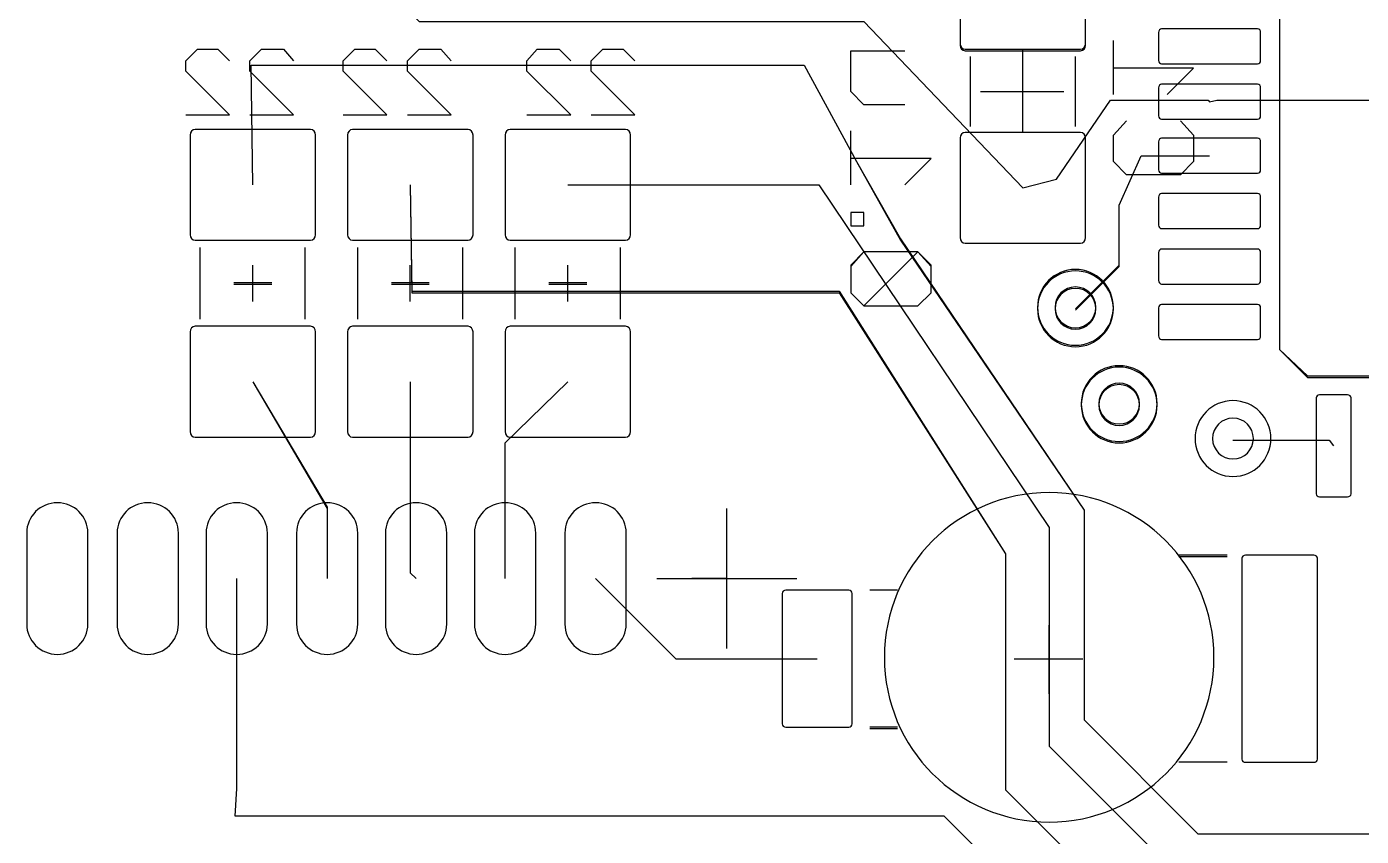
# Model space of a CAD drawing. Extents: x 82 to 212, y 79 to 137.
# Drawn here: x 160.05 to 179.42, y 114.18 to 125.93 of the extents above; entities that cross this region are included whole.
import ezdxf

# ---------------------------------------------------------------- set-up
doc = ezdxf.new("R2010")
doc.units = 0
doc.layers.add('Circuit_2013-04-18', color=7, linetype='CONTINUOUS')
doc.layers.add('Circuit_2013-08-08', color=7, linetype='CONTINUOUS')

msp = doc.modelspace()

# ---------------------------------------------------------------- linework, layer by layer
at = {"layer": 'Circuit_2013-04-18', "color": 6}
for points in [[(187.818889, 130.048), (187.416722, 130.450167), (178.632556, 130.450167), (178.230389, 130.048), (178.230389, 121.242667), (178.632556, 120.8405), (187.416722, 120.8405), (187.818889, 121.242667), (187.818889, 130.048)], [(173.743056, 124.481167), (173.743056, 125.497167)], [(175.267056, 124.481167), (175.267056, 125.497167)], [(162.567056, 121.687167), (162.567056, 122.703167)], [(164.091056, 121.687167), (164.091056, 122.703167)], [(164.853056, 121.687167), (164.853056, 122.703167)], [(166.377056, 121.687167), (166.377056, 122.703167)], [(167.139056, 121.687167), (167.139056, 122.703167)], [(168.663056, 121.687167), (168.663056, 122.703167)], [(177.468389, 118.237), (176.769889, 118.237)], [(170.208222, 117.4115), (170.208222, 117.9195), (169.700222, 117.9195)], [(172.684722, 117.750167), (172.282556, 117.750167)], [(177.277889, 116.7765), (177.277889, 116.7765)], [(172.684722, 115.739333), (172.282556, 115.739333)], [(177.468389, 115.2525), (176.769889, 115.2525)]]:
    msp.add_lwpolyline(points, dxfattribs=at)
at = {"layer": 'Circuit_2013-04-18', "color": 5}
for points in [[(161.551056, 128.164167), (163.583056, 128.164167), (165.742056, 126.005167), (172.197889, 126.005167), (174.505056, 123.592167), (174.991889, 123.719167), (175.775056, 124.862167), (177.193222, 124.862167), (177.214389, 124.841)], [(163.329056, 123.6345), (163.307889, 125.370167), (171.330056, 125.370167), (172.092056, 123.973167), (172.727056, 122.830167), (175.394056, 118.914333), (175.394056, 115.866333)], [(177.214389, 124.841), (177.320222, 124.862167), (183.014056, 124.862167)], [(175.267056, 121.814167), (175.902056, 122.449167), (175.902056, 123.338167), (176.219556, 124.057833), (177.214389, 124.057833)], [(165.615056, 123.6345), (165.636222, 122.068167), (171.838056, 122.068167), (174.251056, 118.279333), (174.251056, 114.850333), (176.875722, 112.225667), (180.812722, 112.225667)], [(167.901056, 123.6345), (171.541722, 123.6345), (174.886056, 118.660333), (174.886056, 115.485333), (176.791056, 113.580333), (183.119889, 113.580333), (183.119889, 112.310333)], [(163.329056, 120.777), (164.408556, 118.9355), (164.408556, 117.9195)], [(165.615056, 120.777), (165.615056, 118.004167), (165.699722, 117.9195)], [(166.990889, 117.9195), (166.990889, 119.888), (167.901056, 120.777)], [(177.553056, 119.930333), (178.950056, 119.930333), (179.013556, 119.845667)], [(185.892722, 112.225667), (185.892722, 106.595333), (176.791056, 106.595333), (175.521056, 107.865333), (175.521056, 112.310333), (173.362056, 114.469333), (163.075056, 114.469333), (163.096222, 114.8715), (163.096222, 117.9195)], [(168.303222, 117.9195), (169.467389, 116.755333), (171.520556, 116.755333)], [(175.394056, 115.866333), (177.045056, 114.215333), (184.262889, 114.215333), (184.897889, 113.580333)]]:
    msp.add_lwpolyline(points, dxfattribs=at)
at = {"layer": 'Circuit_2013-04-18', "color": 7}
for points in [[(173.594889, 127.110067), (173.594889, 125.662267), (173.594889, 125.662267)], [(175.415222, 125.662267), (175.415222, 127.110067)], [(177.910772, 125.899333), (176.518006, 125.899333)], [(176.473556, 125.848533), (176.473556, 125.442133), (176.473556, 125.442133)], [(177.955222, 125.442133), (177.955222, 125.848533)], [(173.667702, 125.581833), (175.342409, 125.581833)], [(174.505056, 124.3965), (174.505056, 125.603)], [(176.518006, 125.391333), (177.910772, 125.391333)], [(173.891222, 124.989167), (175.097722, 124.989167)], [(176.473556, 125.0442), (176.473556, 124.6378), (176.473556, 124.6378)], [(177.910772, 125.095), (176.518006, 125.095)], [(177.955222, 124.6378), (177.955222, 125.0442)], [(176.518006, 124.587), (177.910772, 124.587)], [(162.418889, 124.3584), (162.418889, 122.9106), (162.418889, 122.9106)], [(164.166409, 124.438833), (162.491702, 124.438833)], [(164.239222, 122.9106), (164.239222, 124.3584)], [(164.704889, 124.3584), (164.704889, 122.9106), (164.704889, 122.9106)], [(166.452409, 124.438833), (164.777702, 124.438833)], [(166.525222, 122.9106), (166.525222, 124.3584)], [(166.990889, 124.3584), (166.990889, 122.9106), (166.990889, 122.9106)], [(168.738409, 124.438833), (167.063702, 124.438833)], [(168.811222, 122.9106), (168.811222, 124.3584)], [(175.342409, 124.3965), (173.667702, 124.3965)], [(173.594889, 124.316067), (173.594889, 122.868267), (173.594889, 122.868267)], [(175.415222, 122.868267), (175.415222, 124.316067)], [(176.473556, 124.261033), (176.473556, 123.854633), (176.473556, 123.854633)], [(177.910772, 124.311833), (176.518006, 124.311833)], [(177.955222, 123.854633), (177.955222, 124.261033)], [(176.518006, 123.803833), (177.910772, 123.803833)], [(176.473556, 123.4567), (176.473556, 123.0503), (176.473556, 123.0503)], [(177.910772, 123.5075), (176.518006, 123.5075)], [(177.955222, 123.0503), (177.955222, 123.4567)], [(176.518006, 122.9995), (177.910772, 122.9995)], [(162.491702, 122.830167), (164.166409, 122.830167)], [(164.777702, 122.830167), (166.452409, 122.830167)], [(167.063702, 122.830167), (168.738409, 122.830167)], [(173.667702, 122.787833), (175.342409, 122.787833)], [(176.473556, 122.652367), (176.473556, 122.245967), (176.473556, 122.245967)], [(177.910772, 122.703167), (176.518006, 122.703167)], [(177.955222, 122.245967), (177.955222, 122.652367)], [(163.329056, 121.941167), (163.329056, 122.470333)], [(165.615056, 121.941167), (165.615056, 122.470333)], [(167.901056, 121.941167), (167.901056, 122.470333)], [(163.053889, 122.195167), (163.604222, 122.195167)], [(165.339889, 122.195167), (165.890222, 122.195167)], [(167.625889, 122.195167), (168.176222, 122.195167)], [(176.518006, 122.195167), (177.910772, 122.195167)], [(175.563389, 121.835333), (175.563389, 121.835333)], [(175.817389, 121.835333), (175.817389, 121.835333)], [(176.473556, 121.848033), (176.473556, 121.441633), (176.473556, 121.441633)], [(177.910772, 121.898833), (176.518006, 121.898833)], [(177.955222, 121.441633), (177.955222, 121.848033)], [(162.418889, 121.5009), (162.418889, 120.0531), (162.418889, 120.0531)], [(164.166409, 121.581333), (162.491702, 121.581333)], [(164.239222, 120.0531), (164.239222, 121.5009)], [(164.704889, 121.5009), (164.704889, 120.0531), (164.704889, 120.0531)], [(166.452409, 121.581333), (164.777702, 121.581333)], [(166.525222, 120.0531), (166.525222, 121.5009)], [(166.990889, 121.5009), (166.990889, 120.0531), (166.990889, 120.0531)], [(168.738409, 121.581333), (167.063702, 121.581333)], [(168.811222, 120.0531), (168.811222, 121.5009)], [(176.518006, 121.390833), (177.910772, 121.390833)], [(178.759556, 120.54205), (178.759556, 119.149283), (178.759556, 119.149283)], [(179.216756, 120.5865), (178.810356, 120.5865)], [(179.267556, 119.149283), (179.267556, 120.54205)], [(176.198389, 120.438333), (176.198389, 120.438333)], [(176.452389, 120.438333), (176.452389, 120.438333)], [(162.491702, 119.972667), (164.166409, 119.972667)], [(164.777702, 119.972667), (166.452409, 119.972667)], [(167.063702, 119.972667), (168.738409, 119.972667)], [(177.849389, 119.9515), (177.849389, 119.9515)], [(178.103389, 119.9515), (178.103389, 119.9515)], [(170.208222, 116.9035), (170.208222, 118.9355)], [(178.810356, 119.104833), (179.216756, 119.104833)], [(160.048222, 118.5799), (160.048222, 117.2591), (160.048222, 117.2591)], [(160.937222, 117.2591), (160.937222, 118.5799)], [(161.360556, 118.5799), (161.360556, 117.2591), (161.360556, 117.2591)], [(162.249556, 117.2591), (162.249556, 118.5799)], [(162.651722, 118.5799), (162.651722, 117.2591), (162.651722, 117.2591)], [(163.540722, 117.2591), (163.540722, 118.5799)], [(163.964056, 118.5799), (163.964056, 117.2591), (163.964056, 117.2591)], [(164.853056, 117.2591), (164.853056, 118.5799)], [(165.255222, 118.5799), (165.255222, 117.2591), (165.255222, 117.2591)], [(166.144222, 117.2591), (166.144222, 118.5799)], [(166.546389, 118.5799), (166.546389, 117.2591), (166.546389, 117.2591)], [(167.435389, 117.2591), (167.435389, 118.5799)], [(167.858722, 118.5799), (167.858722, 117.2591), (167.858722, 117.2591)], [(168.747722, 117.2591), (168.747722, 118.5799)], [(177.680056, 118.213082), (177.680056, 115.297585), (177.680056, 115.297585)], [(178.725689, 118.258167), (177.735089, 118.258167)], [(178.780722, 115.297585), (178.780722, 118.213082)], [(169.192222, 117.9195), (171.224222, 117.9195)], [(171.012556, 117.700425), (171.012556, 115.810242), (171.012556, 115.810242)], [(171.977756, 117.750167), (171.063356, 117.750167)], [(172.028556, 115.810242), (172.028556, 117.700425)], [(174.886056, 116.247333), (174.886056, 117.242167)], [(174.378056, 116.755333), (175.372889, 116.755333)], [(171.063356, 115.7605), (171.977756, 115.7605)], [(177.735089, 115.2525), (178.725689, 115.2525)]]:
    msp.add_lwpolyline(points, dxfattribs=at)
at = {"layer": 'Circuit_2013-04-18', "color": 2}
for points in [[(175.817389, 124.946833), (175.817389, 125.73)], [(176.600556, 124.946833), (176.981556, 125.327833), (175.817389, 125.327833)], [(176.791056, 124.565833), (176.981556, 124.354167), (176.981556, 123.973167), (176.791056, 123.782667), (176.007889, 123.782667), (175.817389, 123.973167), (175.817389, 124.354167), (176.007889, 124.565833)]]:
    msp.add_lwpolyline(points, dxfattribs=at)
at = {"layer": 'Circuit_2013-04-18', "color": 1}
for points in [[(162.355389, 124.6505), (162.990389, 124.6505), (162.355389, 125.2855), (162.355389, 125.433667), (162.524722, 125.603), (162.821056, 125.603), (162.990389, 125.433667)], [(163.286722, 124.6505), (163.921722, 124.6505), (163.286722, 125.2855), (163.286722, 125.433667), (163.456056, 125.603), (163.773556, 125.603), (163.921722, 125.433667)], [(164.641389, 124.6505), (165.276389, 124.6505), (164.641389, 125.2855), (164.641389, 125.433667), (164.810722, 125.603), (165.107056, 125.603), (165.276389, 125.433667)], [(165.572722, 124.6505), (166.207722, 124.6505), (165.572722, 125.2855), (165.572722, 125.433667), (165.742056, 125.603), (166.059556, 125.603), (166.207722, 125.433667)], [(167.308389, 124.6505), (167.943389, 124.6505), (167.308389, 125.2855), (167.308389, 125.433667), (167.456556, 125.603), (167.774056, 125.603), (167.943389, 125.433667)], [(168.239722, 124.6505), (168.874722, 124.6505), (168.239722, 125.2855), (168.239722, 125.433667), (168.409056, 125.603), (168.705389, 125.603), (168.874722, 125.433667)], [(172.790556, 124.798667), (172.197889, 124.798667), (172.007389, 124.989167), (172.007389, 125.581833), (172.790556, 125.581833)], [(172.007389, 123.6345), (172.007389, 124.3965)], [(172.790556, 123.6345), (173.171556, 124.0155), (172.007389, 124.0155)], [(172.007389, 123.041833), (172.197889, 123.041833), (172.197889, 123.232333), (172.007389, 123.232333), (172.007389, 123.041833)], [(172.197889, 121.877667), (172.981056, 121.877667), (173.171556, 122.068167), (173.171556, 122.449167), (172.981056, 122.660833), (172.197889, 122.660833), (172.007389, 122.449167), (172.007389, 122.068167), (172.197889, 121.877667), (172.981056, 122.660833)]]:
    msp.add_lwpolyline(points, dxfattribs=at)
at = {"layer": 'Circuit_2013-04-18', "color": 7}
for points in [[(176.518006, 125.899333), (176.493452, 125.899333), (176.473556, 125.876586), (176.473556, 125.848533)], [(177.955222, 125.848533), (177.955222, 125.876586), (177.935326, 125.899333), (177.910772, 125.899333)], [(173.594889, 125.662267), (173.594889, 125.617845), (173.627488, 125.581833), (173.667702, 125.581833)], [(175.342409, 125.581833), (175.38262, 125.581833), (175.415222, 125.617845), (175.415222, 125.662267)], [(176.473556, 125.442133), (176.473556, 125.41408), (176.493452, 125.391333), (176.518006, 125.391333)], [(177.910772, 125.391333), (177.935326, 125.391333), (177.955222, 125.41408), (177.955222, 125.442133)], [(176.518006, 125.095), (176.493452, 125.095), (176.473556, 125.072253), (176.473556, 125.0442)], [(177.955222, 125.0442), (177.955222, 125.072253), (177.935326, 125.095), (177.910772, 125.095)], [(176.473556, 124.6378), (176.473556, 124.609747), (176.493452, 124.587), (176.518006, 124.587)], [(177.910772, 124.587), (177.935326, 124.587), (177.955222, 124.609747), (177.955222, 124.6378)], [(162.491702, 124.438833), (162.451488, 124.438833), (162.418889, 124.402822), (162.418889, 124.3584)], [(164.239222, 124.3584), (164.239222, 124.402822), (164.20662, 124.438833), (164.166409, 124.438833)], [(164.777702, 124.438833), (164.737488, 124.438833), (164.704889, 124.402822), (164.704889, 124.3584)], [(166.525222, 124.3584), (166.525222, 124.402822), (166.49262, 124.438833), (166.452409, 124.438833)], [(167.063702, 124.438833), (167.023488, 124.438833), (166.990889, 124.402822), (166.990889, 124.3584)], [(168.811222, 124.3584), (168.811222, 124.402822), (168.77862, 124.438833), (168.738409, 124.438833)], [(173.667702, 124.3965), (173.627488, 124.3965), (173.594889, 124.360488), (173.594889, 124.316067)], [(175.415222, 124.316067), (175.415222, 124.360488), (175.38262, 124.3965), (175.342409, 124.3965)], [(176.518006, 124.311833), (176.493452, 124.311833), (176.473556, 124.289086), (176.473556, 124.261033)], [(177.955222, 124.261033), (177.955222, 124.289086), (177.935326, 124.311833), (177.910772, 124.311833)], [(176.473556, 123.854633), (176.473556, 123.82658), (176.493452, 123.803833), (176.518006, 123.803833)], [(177.910772, 123.803833), (177.935326, 123.803833), (177.955222, 123.82658), (177.955222, 123.854633)], [(176.518006, 123.5075), (176.493452, 123.5075), (176.473556, 123.484753), (176.473556, 123.4567)], [(177.955222, 123.4567), (177.955222, 123.484753), (177.935326, 123.5075), (177.910772, 123.5075)], [(176.473556, 123.0503), (176.473556, 123.022247), (176.493452, 122.9995), (176.518006, 122.9995)], [(177.910772, 122.9995), (177.935326, 122.9995), (177.955222, 123.022247), (177.955222, 123.0503)], [(162.418889, 122.9106), (162.418889, 122.866178), (162.451488, 122.830167), (162.491702, 122.830167)], [(164.166409, 122.830167), (164.20662, 122.830167), (164.239222, 122.866178), (164.239222, 122.9106)], [(164.704889, 122.9106), (164.704889, 122.866178), (164.737488, 122.830167), (164.777702, 122.830167)], [(166.452409, 122.830167), (166.49262, 122.830167), (166.525222, 122.866178), (166.525222, 122.9106)], [(166.990889, 122.9106), (166.990889, 122.866178), (167.023488, 122.830167), (167.063702, 122.830167)], [(168.738409, 122.830167), (168.778623, 122.830167), (168.811222, 122.866178), (168.811222, 122.9106)], [(173.594889, 122.868267), (173.594889, 122.823845), (173.627488, 122.787833), (173.667702, 122.787833)], [(175.342409, 122.787833), (175.38262, 122.787833), (175.415222, 122.823845), (175.415222, 122.868267)], [(176.518006, 122.703167), (176.493452, 122.703167), (176.473556, 122.68042), (176.473556, 122.652367)], [(177.955222, 122.652367), (177.955222, 122.68042), (177.935326, 122.703167), (177.910772, 122.703167)], [(175.267056, 122.385667), (174.963114, 122.385667), (174.716722, 122.139273), (174.716722, 121.835333)], [(175.817389, 121.835333), (175.817389, 122.139273), (175.570998, 122.385667), (175.267056, 122.385667)], [(176.473556, 122.245967), (176.473556, 122.217914), (176.493452, 122.195167), (176.518006, 122.195167)], [(177.910772, 122.195167), (177.935326, 122.195167), (177.955222, 122.217914), (177.955222, 122.245967)], [(175.267056, 122.131667), (175.103395, 122.131667), (174.970722, 121.998994), (174.970722, 121.835333)], [(175.563389, 121.835333), (175.563389, 121.998994), (175.430716, 122.131667), (175.267056, 122.131667)], [(174.716722, 121.835333), (174.716722, 121.531391), (174.963114, 121.285), (175.267056, 121.285)], [(174.970722, 121.835333), (174.970722, 121.671673), (175.103395, 121.539), (175.267056, 121.539)], [(175.267056, 121.285), (175.570998, 121.285), (175.817389, 121.531391), (175.817389, 121.835333)], [(175.267056, 121.539), (175.430716, 121.539), (175.563389, 121.671673), (175.563389, 121.835333)], [(176.518006, 121.898833), (176.493452, 121.898833), (176.473556, 121.876086), (176.473556, 121.848033)], [(177.955222, 121.848033), (177.955222, 121.876086), (177.935326, 121.898833), (177.910772, 121.898833)], [(162.491702, 121.581333), (162.451488, 121.581333), (162.418889, 121.545322), (162.418889, 121.5009)], [(164.239222, 121.5009), (164.239222, 121.545322), (164.20662, 121.581333), (164.166409, 121.581333)], [(164.777702, 121.581333), (164.737488, 121.581333), (164.704889, 121.545322), (164.704889, 121.5009)], [(166.525222, 121.5009), (166.525222, 121.545322), (166.49262, 121.581333), (166.452409, 121.581333)], [(167.063702, 121.581333), (167.023488, 121.581333), (166.990889, 121.545322), (166.990889, 121.5009)], [(168.811222, 121.5009), (168.811222, 121.545322), (168.77862, 121.581333), (168.738409, 121.581333)], [(176.473556, 121.441633), (176.473556, 121.41358), (176.493452, 121.390833), (176.518006, 121.390833)], [(177.910772, 121.390833), (177.935326, 121.390833), (177.955222, 121.41358), (177.955222, 121.441633)], [(175.902056, 120.988667), (175.598114, 120.988667), (175.351722, 120.742275), (175.351722, 120.438333)], [(176.452389, 120.438333), (176.452389, 120.742275), (176.205998, 120.988667), (175.902056, 120.988667)], [(175.902056, 120.734667), (175.738395, 120.734667), (175.605722, 120.601994), (175.605722, 120.438333)], [(176.198389, 120.438333), (176.198389, 120.601994), (176.065716, 120.734667), (175.902056, 120.734667)], [(177.553056, 120.501833), (177.249114, 120.501833), (177.002722, 120.255439), (177.002722, 119.9515)], [(178.103389, 119.9515), (178.103389, 120.255439), (177.856995, 120.501833), (177.553056, 120.501833)], [(178.810356, 120.5865), (178.782303, 120.5865), (178.759556, 120.566603), (178.759556, 120.54205)], [(179.267556, 120.54205), (179.267556, 120.566603), (179.244808, 120.5865), (179.216756, 120.5865)], [(175.351722, 120.438333), (175.351722, 120.134391), (175.598114, 119.888), (175.902056, 119.888)], [(175.605722, 120.438333), (175.605722, 120.274673), (175.738395, 120.142), (175.902056, 120.142)], [(175.902056, 119.888), (176.205998, 119.888), (176.452389, 120.134391), (176.452389, 120.438333)], [(175.902056, 120.142), (176.065716, 120.142), (176.198389, 120.274673), (176.198389, 120.438333)], [(177.553056, 120.247833), (177.389395, 120.247833), (177.256722, 120.115161), (177.256722, 119.9515)], [(177.849389, 119.9515), (177.849389, 120.115161), (177.716716, 120.247833), (177.553056, 120.247833)], [(162.418889, 120.0531), (162.418889, 120.008678), (162.451488, 119.972667), (162.491702, 119.972667)], [(164.166409, 119.972667), (164.20662, 119.972667), (164.239222, 120.008678), (164.239222, 120.0531)], [(164.704889, 120.0531), (164.704889, 120.008678), (164.737488, 119.972667), (164.777702, 119.972667)], [(166.452409, 119.972667), (166.49262, 119.972667), (166.525222, 120.008678), (166.525222, 120.0531)], [(166.990889, 120.0531), (166.990889, 120.008678), (167.023488, 119.972667), (167.063702, 119.972667)], [(168.738409, 119.972667), (168.778623, 119.972667), (168.811222, 120.008678), (168.811222, 120.0531)], [(177.002722, 119.9515), (177.002722, 119.647558), (177.249114, 119.401167), (177.553056, 119.401167)], [(177.256722, 119.9515), (177.256722, 119.787839), (177.389395, 119.655167), (177.553056, 119.655167)], [(177.553056, 119.401167), (177.856995, 119.401167), (178.103389, 119.647558), (178.103389, 119.9515)], [(177.553056, 119.655167), (177.716716, 119.655167), (177.849389, 119.787839), (177.849389, 119.9515)], [(178.759556, 119.149283), (178.759556, 119.12473), (178.782303, 119.104833), (178.810356, 119.104833)], [(179.216756, 119.104833), (179.244808, 119.104833), (179.267556, 119.12473), (179.267556, 119.149283)], [(160.492722, 119.020167), (160.247231, 119.020167), (160.048222, 118.823051), (160.048222, 118.5799)], [(160.937222, 118.5799), (160.937222, 118.823051), (160.738213, 119.020167), (160.492722, 119.020167)], [(161.805056, 119.020167), (161.559565, 119.020167), (161.360556, 118.823051), (161.360556, 118.5799)], [(162.249556, 118.5799), (162.249556, 118.823051), (162.050547, 119.020167), (161.805056, 119.020167)], [(163.096222, 119.020167), (162.850731, 119.020167), (162.651722, 118.823051), (162.651722, 118.5799)], [(163.540722, 118.5799), (163.540722, 118.823051), (163.341713, 119.020167), (163.096222, 119.020167)], [(164.408556, 119.020167), (164.163065, 119.020167), (163.964056, 118.823051), (163.964056, 118.5799)], [(164.853056, 118.5799), (164.853056, 118.823051), (164.654047, 119.020167), (164.408556, 119.020167)], [(165.699722, 119.020167), (165.454231, 119.020167), (165.255222, 118.823051), (165.255222, 118.5799)], [(166.144222, 118.5799), (166.144222, 118.823051), (165.945213, 119.020167), (165.699722, 119.020167)], [(166.990889, 119.020167), (166.745398, 119.020167), (166.546389, 118.823051), (166.546389, 118.5799)], [(167.435389, 118.5799), (167.435389, 118.823051), (167.23638, 119.020167), (166.990889, 119.020167)], [(168.303222, 119.020167), (168.057731, 119.020167), (167.858722, 118.823051), (167.858722, 118.5799)], [(168.747722, 118.5799), (168.747722, 118.823051), (168.548713, 119.020167), (168.303222, 119.020167)], [(177.735089, 118.258167), (177.704694, 118.258167), (177.680056, 118.237988), (177.680056, 118.213082)], [(178.780722, 118.213082), (178.780722, 118.237974), (178.756084, 118.258167), (178.725689, 118.258167)], [(171.063356, 117.750167), (171.035303, 117.750167), (171.012556, 117.727899), (171.012556, 117.700425)], [(172.028556, 117.700425), (172.028556, 117.727885), (172.005808, 117.750167), (171.977756, 117.750167)], [(160.048222, 117.2591), (160.048222, 117.015949), (160.247231, 116.818833), (160.492722, 116.818833)], [(160.492722, 116.818833), (160.738213, 116.818833), (160.937222, 117.015949), (160.937222, 117.2591)], [(161.360556, 117.2591), (161.360556, 117.015949), (161.559565, 116.818833), (161.805056, 116.818833)], [(161.805056, 116.818833), (162.050547, 116.818833), (162.249556, 117.015949), (162.249556, 117.2591)], [(162.651722, 117.2591), (162.651722, 117.015949), (162.850731, 116.818833), (163.096222, 116.818833)], [(163.096222, 116.818833), (163.341713, 116.818833), (163.540722, 117.015949), (163.540722, 117.2591)], [(163.964056, 117.2591), (163.964056, 117.015949), (164.163065, 116.818833), (164.408556, 116.818833)], [(164.408556, 116.818833), (164.654047, 116.818833), (164.853056, 117.015949), (164.853056, 117.2591)], [(165.255222, 117.2591), (165.255222, 117.015949), (165.454231, 116.818833), (165.699722, 116.818833)], [(165.699722, 116.818833), (165.945213, 116.818833), (166.144222, 117.015949), (166.144222, 117.2591)], [(166.546389, 117.2591), (166.546389, 117.015949), (166.745398, 116.818833), (166.990889, 116.818833)], [(166.990889, 116.818833), (167.23638, 116.818833), (167.435389, 117.015949), (167.435389, 117.2591)], [(167.858722, 117.2591), (167.858722, 117.015949), (168.057731, 116.818833), (168.303222, 116.818833)], [(168.303222, 116.818833), (168.548713, 116.818833), (168.747722, 117.015949), (168.747722, 117.2591)], [(171.012556, 115.810242), (171.012556, 115.782781), (171.035303, 115.7605), (171.063356, 115.7605)], [(171.977756, 115.7605), (172.005808, 115.7605), (172.028556, 115.782767), (172.028556, 115.810242)], [(177.680056, 115.297585), (177.680056, 115.272693), (177.704694, 115.2525), (177.735089, 115.2525)], [(178.725689, 115.2525), (178.756081, 115.2525), (178.780722, 115.272679), (178.780722, 115.297585)]]:
    msp.add_open_spline(points, degree=3, dxfattribs=at)
at = {"layer": 'Circuit_2013-04-18', "color": 6}
for points in [[(174.886056, 119.168333), (173.565083, 119.168333), (172.494222, 118.097472), (172.494222, 116.7765)], [(177.277889, 116.7765), (177.277889, 118.097472), (176.207031, 119.168333), (174.886056, 119.168333)], [(172.494222, 116.7765), (172.494222, 115.455525), (173.565083, 114.384667), (174.886056, 114.384667)], [(174.886056, 114.384667), (176.207031, 114.384667), (177.277889, 115.455525), (177.277889, 116.7765)]]:
    msp.add_open_spline(points, degree=3, dxfattribs=at)
at = {"layer": 'Circuit_2013-08-08', "color": 6}
for points in [[(187.818889, 130.048), (187.416722, 130.450167), (178.632556, 130.450167), (178.230389, 130.048), (178.230389, 121.242667), (178.632556, 120.861667), (187.416722, 120.861667), (187.818889, 121.242667), (187.818889, 130.048)], [(173.743056, 124.481167), (173.743056, 125.497167)], [(175.267056, 124.481167), (175.267056, 125.497167)], [(162.567056, 121.708333), (162.567056, 122.724333)], [(164.091056, 121.708333), (164.091056, 122.724333)], [(164.853056, 121.708333), (164.853056, 122.724333)], [(166.377056, 121.708333), (166.377056, 122.724333)], [(167.139056, 121.708333), (167.139056, 122.724333)], [(168.663056, 121.708333), (168.663056, 122.724333)], [(177.468389, 118.258167), (176.769889, 118.258167)], [(170.208222, 117.432667), (170.208222, 117.9195), (169.700222, 117.9195)], [(172.684722, 117.750167), (172.282556, 117.750167)], [(177.277889, 116.7765), (177.277889, 116.7765)], [(172.684722, 115.7605), (172.282556, 115.7605)], [(177.468389, 115.2525), (176.769889, 115.2525)]]:
    msp.add_lwpolyline(points, dxfattribs=at)
at = {"layer": 'Circuit_2013-08-08', "color": 5}
for points in [[(161.551056, 128.164167), (163.583056, 128.164167), (165.742056, 126.005167), (172.197889, 126.005167), (174.505056, 123.592167), (174.991889, 123.719167), (175.775056, 124.862167), (177.193222, 124.862167), (177.214389, 124.841)], [(163.329056, 123.6345), (163.307889, 125.370167), (171.330056, 125.370167), (172.092056, 123.973167), (172.727056, 122.851333), (175.394056, 118.914333), (175.394056, 115.866333)], [(177.214389, 124.841), (177.320222, 124.862167), (183.014056, 124.862167)], [(175.267056, 121.835333), (175.902056, 122.470333), (175.902056, 123.338167), (176.219556, 124.057833), (177.214389, 124.057833)], [(165.615056, 123.6345), (165.636222, 122.089333), (171.838056, 122.089333), (174.251056, 118.279333), (174.251056, 114.850333), (176.875722, 112.225667), (180.812722, 112.225667)], [(167.901056, 123.6345), (171.541722, 123.6345), (174.886056, 118.660333), (174.886056, 115.485333), (176.791056, 113.580333), (183.119889, 113.580333), (183.119889, 112.310333)], [(163.329056, 120.777), (164.408556, 118.956667), (164.408556, 117.9195)], [(165.615056, 120.777), (165.615056, 118.004167), (165.699722, 117.9195)], [(166.990889, 117.9195), (166.990889, 119.888), (167.901056, 120.777)], [(177.553056, 119.930333), (178.950056, 119.930333), (179.013556, 119.845667)], [(185.892722, 112.225667), (185.892722, 106.595333), (176.791056, 106.595333), (175.521056, 107.865333), (175.521056, 112.310333), (173.362056, 114.469333), (163.075056, 114.469333), (163.096222, 114.8715), (163.096222, 117.9195)], [(168.303222, 117.9195), (169.467389, 116.755333), (171.520556, 116.755333)], [(175.394056, 115.866333), (177.045056, 114.215333), (184.262889, 114.215333), (184.897889, 113.580333)]]:
    msp.add_lwpolyline(points, dxfattribs=at)
at = {"layer": 'Circuit_2013-08-08', "color": 7}
for points in [[(173.594889, 127.131233), (173.594889, 125.683433), (173.594889, 125.683433)], [(175.415222, 125.683433), (175.415222, 127.131233)], [(177.910772, 125.899333), (176.518006, 125.899333)], [(176.473556, 125.848533), (176.473556, 125.442133), (176.473556, 125.442133)], [(177.955222, 125.442133), (177.955222, 125.848533)], [(173.667702, 125.603), (175.342409, 125.603)], [(174.505056, 124.3965), (174.505056, 125.603)], [(176.518006, 125.391333), (177.910772, 125.391333)], [(173.891222, 124.989167), (175.097722, 124.989167)], [(176.473556, 125.0442), (176.473556, 124.6378), (176.473556, 124.6378)], [(177.910772, 125.095), (176.518006, 125.095)], [(177.955222, 124.6378), (177.955222, 125.0442)], [(176.518006, 124.587), (177.910772, 124.587)], [(162.418889, 124.3584), (162.418889, 122.9106), (162.418889, 122.9106)], [(164.166409, 124.438833), (162.491702, 124.438833)], [(164.239222, 122.9106), (164.239222, 124.3584)], [(164.704889, 124.3584), (164.704889, 122.9106), (164.704889, 122.9106)], [(166.452409, 124.438833), (164.777702, 124.438833)], [(166.525222, 122.9106), (166.525222, 124.3584)], [(166.990889, 124.3584), (166.990889, 122.9106), (166.990889, 122.9106)], [(168.738409, 124.438833), (167.063702, 124.438833)], [(168.811222, 122.9106), (168.811222, 124.3584)], [(175.342409, 124.3965), (173.667702, 124.3965)], [(173.594889, 124.316067), (173.594889, 122.868267), (173.594889, 122.868267)], [(175.415222, 122.868267), (175.415222, 124.316067)], [(176.473556, 124.261033), (176.473556, 123.854633), (176.473556, 123.854633)], [(177.910772, 124.311833), (176.518006, 124.311833)], [(177.955222, 123.854633), (177.955222, 124.261033)], [(176.518006, 123.803833), (177.910772, 123.803833)], [(176.473556, 123.4567), (176.473556, 123.0503), (176.473556, 123.0503)], [(177.910772, 123.5075), (176.518006, 123.5075)], [(177.955222, 123.0503), (177.955222, 123.4567)], [(176.518006, 122.9995), (177.910772, 122.9995)], [(162.491702, 122.830167), (164.166409, 122.830167)], [(164.777702, 122.830167), (166.452409, 122.830167)], [(167.063702, 122.830167), (168.738409, 122.830167)], [(173.667702, 122.787833), (175.342409, 122.787833)], [(176.473556, 122.652367), (176.473556, 122.245967), (176.473556, 122.245967)], [(177.910772, 122.703167), (176.518006, 122.703167)], [(177.955222, 122.245967), (177.955222, 122.652367)], [(163.329056, 121.941167), (163.329056, 122.470333)], [(165.615056, 121.941167), (165.615056, 122.470333)], [(167.901056, 121.941167), (167.901056, 122.470333)], [(163.053889, 122.216333), (163.604222, 122.216333)], [(165.339889, 122.216333), (165.890222, 122.216333)], [(167.625889, 122.216333), (168.176222, 122.216333)], [(176.518006, 122.195167), (177.910772, 122.195167)], [(175.563389, 121.8565), (175.563389, 121.8565)], [(175.817389, 121.8565), (175.817389, 121.8565)], [(176.473556, 121.848033), (176.473556, 121.441633), (176.473556, 121.441633)], [(177.910772, 121.898833), (176.518006, 121.898833)], [(177.955222, 121.441633), (177.955222, 121.848033)], [(162.418889, 121.5009), (162.418889, 120.0531), (162.418889, 120.0531)], [(164.166409, 121.581333), (162.491702, 121.581333)], [(164.239222, 120.0531), (164.239222, 121.5009)], [(164.704889, 121.5009), (164.704889, 120.0531), (164.704889, 120.0531)], [(166.452409, 121.581333), (164.777702, 121.581333)], [(166.525222, 120.0531), (166.525222, 121.5009)], [(166.990889, 121.5009), (166.990889, 120.0531), (166.990889, 120.0531)], [(168.738409, 121.581333), (167.063702, 121.581333)], [(168.811222, 120.0531), (168.811222, 121.5009)], [(176.518006, 121.390833), (177.910772, 121.390833)], [(178.759556, 120.54205), (178.759556, 119.149283), (178.759556, 119.149283)], [(179.216756, 120.5865), (178.810356, 120.5865)], [(179.267556, 119.149283), (179.267556, 120.54205)], [(176.198389, 120.4595), (176.198389, 120.4595)], [(176.452389, 120.4595), (176.452389, 120.4595)], [(162.491702, 119.972667), (164.166409, 119.972667)], [(164.777702, 119.972667), (166.452409, 119.972667)], [(167.063702, 119.972667), (168.738409, 119.972667)], [(177.849389, 119.9515), (177.849389, 119.9515)], [(178.103389, 119.9515), (178.103389, 119.9515)], [(170.208222, 116.9035), (170.208222, 118.9355)], [(178.810356, 119.104833), (179.216756, 119.104833)], [(160.048222, 118.5799), (160.048222, 117.2591), (160.048222, 117.2591)], [(160.937222, 117.2591), (160.937222, 118.5799)], [(161.360556, 118.5799), (161.360556, 117.2591), (161.360556, 117.2591)], [(162.249556, 117.2591), (162.249556, 118.5799)], [(162.651722, 118.5799), (162.651722, 117.2591), (162.651722, 117.2591)], [(163.540722, 117.2591), (163.540722, 118.5799)], [(163.964056, 118.5799), (163.964056, 117.2591), (163.964056, 117.2591)], [(164.853056, 117.2591), (164.853056, 118.5799)], [(165.255222, 118.5799), (165.255222, 117.2591), (165.255222, 117.2591)], [(166.144222, 117.2591), (166.144222, 118.5799)], [(166.546389, 118.5799), (166.546389, 117.2591), (166.546389, 117.2591)], [(167.435389, 117.2591), (167.435389, 118.5799)], [(167.858722, 118.5799), (167.858722, 117.2591), (167.858722, 117.2591)], [(168.747722, 117.2591), (168.747722, 118.5799)], [(177.680056, 118.213082), (177.680056, 115.297585), (177.680056, 115.297585)], [(178.725689, 118.258167), (177.735089, 118.258167)], [(178.780722, 115.297585), (178.780722, 118.213082)], [(169.192222, 117.9195), (171.224222, 117.9195)], [(171.012556, 117.700425), (171.012556, 115.810242), (171.012556, 115.810242)], [(171.977756, 117.750167), (171.063356, 117.750167)], [(172.028556, 115.810242), (172.028556, 117.700425)], [(174.886056, 116.247333), (174.886056, 117.242167)], [(174.378056, 116.755333), (175.372889, 116.755333)], [(171.063356, 115.7605), (171.977756, 115.7605)], [(177.735089, 115.2525), (178.725689, 115.2525)]]:
    msp.add_lwpolyline(points, dxfattribs=at)
at = {"layer": 'Circuit_2013-08-08', "color": 2}
for points in [[(175.817389, 124.946833), (175.817389, 125.73)], [(176.600556, 124.946833), (176.981556, 125.327833), (175.817389, 125.327833)], [(176.791056, 124.565833), (176.981556, 124.354167), (176.981556, 123.973167), (176.791056, 123.782667), (176.007889, 123.782667), (175.817389, 123.973167), (175.817389, 124.354167), (176.007889, 124.565833)]]:
    msp.add_lwpolyline(points, dxfattribs=at)
at = {"layer": 'Circuit_2013-08-08', "color": 1}
for points in [[(162.355389, 124.6505), (162.990389, 124.6505), (162.355389, 125.2855), (162.355389, 125.433667), (162.524722, 125.603), (162.821056, 125.603), (162.990389, 125.433667)], [(163.286722, 124.6505), (163.921722, 124.6505), (163.286722, 125.2855), (163.286722, 125.433667), (163.456056, 125.603), (163.773556, 125.603), (163.921722, 125.433667)], [(164.641389, 124.6505), (165.276389, 124.6505), (164.641389, 125.2855), (164.641389, 125.433667), (164.810722, 125.603), (165.107056, 125.603), (165.276389, 125.433667)], [(165.572722, 124.6505), (166.207722, 124.6505), (165.572722, 125.2855), (165.572722, 125.433667), (165.742056, 125.603), (166.059556, 125.603), (166.207722, 125.433667)], [(167.308389, 124.6505), (167.943389, 124.6505), (167.308389, 125.2855), (167.308389, 125.433667), (167.456556, 125.603), (167.774056, 125.603), (167.943389, 125.433667)], [(168.239722, 124.6505), (168.874722, 124.6505), (168.239722, 125.2855), (168.239722, 125.433667), (168.409056, 125.603), (168.705389, 125.603), (168.874722, 125.433667)], [(172.790556, 124.798667), (172.197889, 124.798667), (172.007389, 124.989167), (172.007389, 125.581833), (172.790556, 125.581833)], [(172.007389, 123.6345), (172.007389, 124.417667)], [(172.790556, 123.6345), (173.171556, 124.0155), (172.007389, 124.0155)], [(172.007389, 123.041833), (172.197889, 123.041833), (172.197889, 123.232333), (172.007389, 123.232333), (172.007389, 123.041833)], [(172.197889, 121.877667), (172.981056, 121.877667), (173.171556, 122.068167), (173.171556, 122.470333), (172.981056, 122.660833), (172.197889, 122.660833), (172.007389, 122.470333), (172.007389, 122.068167), (172.197889, 121.877667), (172.981056, 122.660833)]]:
    msp.add_lwpolyline(points, dxfattribs=at)
at = {"layer": 'Circuit_2013-08-08', "color": 7}
for points in [[(176.518006, 125.899333), (176.493452, 125.899333), (176.473556, 125.876586), (176.473556, 125.848533)], [(177.955222, 125.848533), (177.955222, 125.876586), (177.935326, 125.899333), (177.910772, 125.899333)], [(173.594889, 125.683433), (173.594889, 125.639012), (173.627488, 125.603), (173.667702, 125.603)], [(175.342409, 125.603), (175.38262, 125.603), (175.415222, 125.639012), (175.415222, 125.683433)], [(176.473556, 125.442133), (176.473556, 125.41408), (176.493452, 125.391333), (176.518006, 125.391333)], [(177.910772, 125.391333), (177.935326, 125.391333), (177.955222, 125.41408), (177.955222, 125.442133)], [(176.518006, 125.095), (176.493452, 125.095), (176.473556, 125.072253), (176.473556, 125.0442)], [(177.955222, 125.0442), (177.955222, 125.072253), (177.935326, 125.095), (177.910772, 125.095)], [(176.473556, 124.6378), (176.473556, 124.609747), (176.493452, 124.587), (176.518006, 124.587)], [(177.910772, 124.587), (177.935326, 124.587), (177.955222, 124.609747), (177.955222, 124.6378)], [(162.491702, 124.438833), (162.451488, 124.438833), (162.418889, 124.402822), (162.418889, 124.3584)], [(164.239222, 124.3584), (164.239222, 124.402822), (164.20662, 124.438833), (164.166409, 124.438833)], [(164.777702, 124.438833), (164.737488, 124.438833), (164.704889, 124.402822), (164.704889, 124.3584)], [(166.525222, 124.3584), (166.525222, 124.402822), (166.49262, 124.438833), (166.452409, 124.438833)], [(167.063702, 124.438833), (167.023488, 124.438833), (166.990889, 124.402822), (166.990889, 124.3584)], [(168.811222, 124.3584), (168.811222, 124.402822), (168.77862, 124.438833), (168.738409, 124.438833)], [(173.667702, 124.3965), (173.627488, 124.3965), (173.594889, 124.360488), (173.594889, 124.316067)], [(175.415222, 124.316067), (175.415222, 124.360488), (175.38262, 124.3965), (175.342409, 124.3965)], [(176.518006, 124.311833), (176.493452, 124.311833), (176.473556, 124.289086), (176.473556, 124.261033)], [(177.955222, 124.261033), (177.955222, 124.289086), (177.935326, 124.311833), (177.910772, 124.311833)], [(176.473556, 123.854633), (176.473556, 123.82658), (176.493452, 123.803833), (176.518006, 123.803833)], [(177.910772, 123.803833), (177.935326, 123.803833), (177.955222, 123.82658), (177.955222, 123.854633)], [(176.518006, 123.5075), (176.493452, 123.5075), (176.473556, 123.484753), (176.473556, 123.4567)], [(177.955222, 123.4567), (177.955222, 123.484753), (177.935326, 123.5075), (177.910772, 123.5075)], [(176.473556, 123.0503), (176.473556, 123.022247), (176.493452, 122.9995), (176.518006, 122.9995)], [(177.910772, 122.9995), (177.935326, 122.9995), (177.955222, 123.022247), (177.955222, 123.0503)], [(162.418889, 122.9106), (162.418889, 122.866178), (162.451488, 122.830167), (162.491702, 122.830167)], [(164.166409, 122.830167), (164.20662, 122.830167), (164.239222, 122.866178), (164.239222, 122.9106)], [(164.704889, 122.9106), (164.704889, 122.866178), (164.737488, 122.830167), (164.777702, 122.830167)], [(166.452409, 122.830167), (166.49262, 122.830167), (166.525222, 122.866178), (166.525222, 122.9106)], [(166.990889, 122.9106), (166.990889, 122.866178), (167.023488, 122.830167), (167.063702, 122.830167)], [(168.738409, 122.830167), (168.778623, 122.830167), (168.811222, 122.866178), (168.811222, 122.9106)], [(173.594889, 122.868267), (173.594889, 122.823845), (173.627488, 122.787833), (173.667702, 122.787833)], [(175.342409, 122.787833), (175.38262, 122.787833), (175.415222, 122.823845), (175.415222, 122.868267)], [(176.518006, 122.703167), (176.493452, 122.703167), (176.473556, 122.68042), (176.473556, 122.652367)], [(177.955222, 122.652367), (177.955222, 122.68042), (177.935326, 122.703167), (177.910772, 122.703167)], [(175.267056, 122.406833), (174.963114, 122.406833), (174.716722, 122.160442), (174.716722, 121.8565)], [(175.817389, 121.8565), (175.817389, 122.160442), (175.570998, 122.406833), (175.267056, 122.406833)], [(176.473556, 122.245967), (176.473556, 122.217914), (176.493452, 122.195167), (176.518006, 122.195167)], [(177.910772, 122.195167), (177.935326, 122.195167), (177.955222, 122.217914), (177.955222, 122.245967)], [(175.267056, 122.152833), (175.103395, 122.152833), (174.970722, 122.020161), (174.970722, 121.8565)], [(175.563389, 121.8565), (175.563389, 122.020161), (175.430716, 122.152833), (175.267056, 122.152833)], [(174.716722, 121.8565), (174.716722, 121.552561), (174.963114, 121.306167), (175.267056, 121.306167)], [(174.970722, 121.8565), (174.970722, 121.692839), (175.103395, 121.560167), (175.267056, 121.560167)], [(175.267056, 121.306167), (175.570998, 121.306167), (175.817389, 121.552561), (175.817389, 121.8565)], [(175.267056, 121.560167), (175.430716, 121.560167), (175.563389, 121.692839), (175.563389, 121.8565)], [(176.518006, 121.898833), (176.493452, 121.898833), (176.473556, 121.876086), (176.473556, 121.848033)], [(177.955222, 121.848033), (177.955222, 121.876086), (177.935326, 121.898833), (177.910772, 121.898833)], [(162.491702, 121.581333), (162.451488, 121.581333), (162.418889, 121.545322), (162.418889, 121.5009)], [(164.239222, 121.5009), (164.239222, 121.545322), (164.20662, 121.581333), (164.166409, 121.581333)], [(164.777702, 121.581333), (164.737488, 121.581333), (164.704889, 121.545322), (164.704889, 121.5009)], [(166.525222, 121.5009), (166.525222, 121.545322), (166.49262, 121.581333), (166.452409, 121.581333)], [(167.063702, 121.581333), (167.023488, 121.581333), (166.990889, 121.545322), (166.990889, 121.5009)], [(168.811222, 121.5009), (168.811222, 121.545322), (168.77862, 121.581333), (168.738409, 121.581333)], [(176.473556, 121.441633), (176.473556, 121.41358), (176.493452, 121.390833), (176.518006, 121.390833)], [(177.910772, 121.390833), (177.935326, 121.390833), (177.955222, 121.41358), (177.955222, 121.441633)], [(175.902056, 121.009833), (175.598114, 121.009833), (175.351722, 120.763442), (175.351722, 120.4595)], [(176.452389, 120.4595), (176.452389, 120.763442), (176.205998, 121.009833), (175.902056, 121.009833)], [(175.902056, 120.755833), (175.738395, 120.755833), (175.605722, 120.623161), (175.605722, 120.4595)], [(176.198389, 120.4595), (176.198389, 120.623161), (176.065716, 120.755833), (175.902056, 120.755833)], [(177.553056, 120.501833), (177.249114, 120.501833), (177.002722, 120.255442), (177.002722, 119.9515)], [(178.103389, 119.9515), (178.103389, 120.255442), (177.856995, 120.501833), (177.553056, 120.501833)], [(178.810356, 120.5865), (178.782303, 120.5865), (178.759556, 120.566603), (178.759556, 120.54205)], [(179.267556, 120.54205), (179.267556, 120.566603), (179.244808, 120.5865), (179.216756, 120.5865)], [(175.351722, 120.4595), (175.351722, 120.155561), (175.598114, 119.909167), (175.902056, 119.909167)], [(175.605722, 120.4595), (175.605722, 120.295839), (175.738395, 120.163167), (175.902056, 120.163167)], [(175.902056, 119.909167), (176.205998, 119.909167), (176.452389, 120.155561), (176.452389, 120.4595)], [(175.902056, 120.163167), (176.065716, 120.163167), (176.198389, 120.295839), (176.198389, 120.4595)], [(177.553056, 120.247833), (177.389395, 120.247833), (177.256722, 120.115161), (177.256722, 119.9515)], [(177.849389, 119.9515), (177.849389, 120.115161), (177.716716, 120.247833), (177.553056, 120.247833)], [(162.418889, 120.0531), (162.418889, 120.008678), (162.451488, 119.972667), (162.491702, 119.972667)], [(164.166409, 119.972667), (164.20662, 119.972667), (164.239222, 120.008678), (164.239222, 120.0531)], [(164.704889, 120.0531), (164.704889, 120.008678), (164.737488, 119.972667), (164.777702, 119.972667)], [(166.452409, 119.972667), (166.49262, 119.972667), (166.525222, 120.008678), (166.525222, 120.0531)], [(166.990889, 120.0531), (166.990889, 120.008678), (167.023488, 119.972667), (167.063702, 119.972667)], [(168.738409, 119.972667), (168.778623, 119.972667), (168.811222, 120.008678), (168.811222, 120.0531)], [(177.002722, 119.9515), (177.002722, 119.647561), (177.249114, 119.401167), (177.553056, 119.401167)], [(177.256722, 119.9515), (177.256722, 119.787839), (177.389395, 119.655167), (177.553056, 119.655167)], [(177.553056, 119.401167), (177.856995, 119.401167), (178.103389, 119.647561), (178.103389, 119.9515)], [(177.553056, 119.655167), (177.716716, 119.655167), (177.849389, 119.787839), (177.849389, 119.9515)], [(178.759556, 119.149283), (178.759556, 119.12473), (178.782303, 119.104833), (178.810356, 119.104833)], [(179.216756, 119.104833), (179.244808, 119.104833), (179.267556, 119.12473), (179.267556, 119.149283)], [(160.492722, 119.020167), (160.247231, 119.020167), (160.048222, 118.823051), (160.048222, 118.5799)], [(160.937222, 118.5799), (160.937222, 118.823051), (160.738213, 119.020167), (160.492722, 119.020167)], [(161.805056, 119.020167), (161.559565, 119.020167), (161.360556, 118.823051), (161.360556, 118.5799)], [(162.249556, 118.5799), (162.249556, 118.823051), (162.050547, 119.020167), (161.805056, 119.020167)], [(163.096222, 119.020167), (162.850731, 119.020167), (162.651722, 118.823051), (162.651722, 118.5799)], [(163.540722, 118.5799), (163.540722, 118.823051), (163.341713, 119.020167), (163.096222, 119.020167)], [(164.408556, 119.020167), (164.163065, 119.020167), (163.964056, 118.823051), (163.964056, 118.5799)], [(164.853056, 118.5799), (164.853056, 118.823051), (164.654047, 119.020167), (164.408556, 119.020167)], [(165.699722, 119.020167), (165.454231, 119.020167), (165.255222, 118.823051), (165.255222, 118.5799)], [(166.144222, 118.5799), (166.144222, 118.823051), (165.945213, 119.020167), (165.699722, 119.020167)], [(166.990889, 119.020167), (166.745398, 119.020167), (166.546389, 118.823051), (166.546389, 118.5799)], [(167.435389, 118.5799), (167.435389, 118.823051), (167.23638, 119.020167), (166.990889, 119.020167)], [(168.303222, 119.020167), (168.057731, 119.020167), (167.858722, 118.823051), (167.858722, 118.5799)], [(168.747722, 118.5799), (168.747722, 118.823051), (168.548713, 119.020167), (168.303222, 119.020167)], [(177.735089, 118.258167), (177.704694, 118.258167), (177.680056, 118.237988), (177.680056, 118.213082)], [(178.780722, 118.213082), (178.780722, 118.237974), (178.756084, 118.258167), (178.725689, 118.258167)], [(171.063356, 117.750167), (171.035303, 117.750167), (171.012556, 117.727899), (171.012556, 117.700425)], [(172.028556, 117.700425), (172.028556, 117.727885), (172.005808, 117.750167), (171.977756, 117.750167)], [(160.048222, 117.2591), (160.048222, 117.015949), (160.247231, 116.818833), (160.492722, 116.818833)], [(160.492722, 116.818833), (160.738213, 116.818833), (160.937222, 117.015949), (160.937222, 117.2591)], [(161.360556, 117.2591), (161.360556, 117.015949), (161.559565, 116.818833), (161.805056, 116.818833)], [(161.805056, 116.818833), (162.050547, 116.818833), (162.249556, 117.015949), (162.249556, 117.2591)], [(162.651722, 117.2591), (162.651722, 117.015949), (162.850731, 116.818833), (163.096222, 116.818833)], [(163.096222, 116.818833), (163.341713, 116.818833), (163.540722, 117.015949), (163.540722, 117.2591)], [(163.964056, 117.2591), (163.964056, 117.015949), (164.163065, 116.818833), (164.408556, 116.818833)], [(164.408556, 116.818833), (164.654047, 116.818833), (164.853056, 117.015949), (164.853056, 117.2591)], [(165.255222, 117.2591), (165.255222, 117.015949), (165.454231, 116.818833), (165.699722, 116.818833)], [(165.699722, 116.818833), (165.945213, 116.818833), (166.144222, 117.015949), (166.144222, 117.2591)], [(166.546389, 117.2591), (166.546389, 117.015949), (166.745398, 116.818833), (166.990889, 116.818833)], [(166.990889, 116.818833), (167.23638, 116.818833), (167.435389, 117.015949), (167.435389, 117.2591)], [(167.858722, 117.2591), (167.858722, 117.015949), (168.057731, 116.818833), (168.303222, 116.818833)], [(168.303222, 116.818833), (168.548713, 116.818833), (168.747722, 117.015949), (168.747722, 117.2591)], [(171.012556, 115.810242), (171.012556, 115.782781), (171.035303, 115.7605), (171.063356, 115.7605)], [(171.977756, 115.7605), (172.005808, 115.7605), (172.028556, 115.782767), (172.028556, 115.810242)], [(177.680056, 115.297585), (177.680056, 115.272693), (177.704694, 115.2525), (177.735089, 115.2525)], [(178.725689, 115.2525), (178.756081, 115.2525), (178.780722, 115.272679), (178.780722, 115.297585)]]:
    msp.add_open_spline(points, degree=3, dxfattribs=at)
at = {"layer": 'Circuit_2013-08-08', "color": 6}
for points in [[(174.886056, 119.168333), (173.565083, 119.168333), (172.494222, 118.097475), (172.494222, 116.7765)], [(177.277889, 116.7765), (177.277889, 118.097475), (176.207031, 119.168333), (174.886056, 119.168333)], [(172.494222, 116.7765), (172.494222, 115.455528), (173.565083, 114.384667), (174.886056, 114.384667)], [(174.886056, 114.384667), (176.207031, 114.384667), (177.277889, 115.455528), (177.277889, 116.7765)]]:
    msp.add_open_spline(points, degree=3, dxfattribs=at)

doc.saveas('drawing.dxf')
